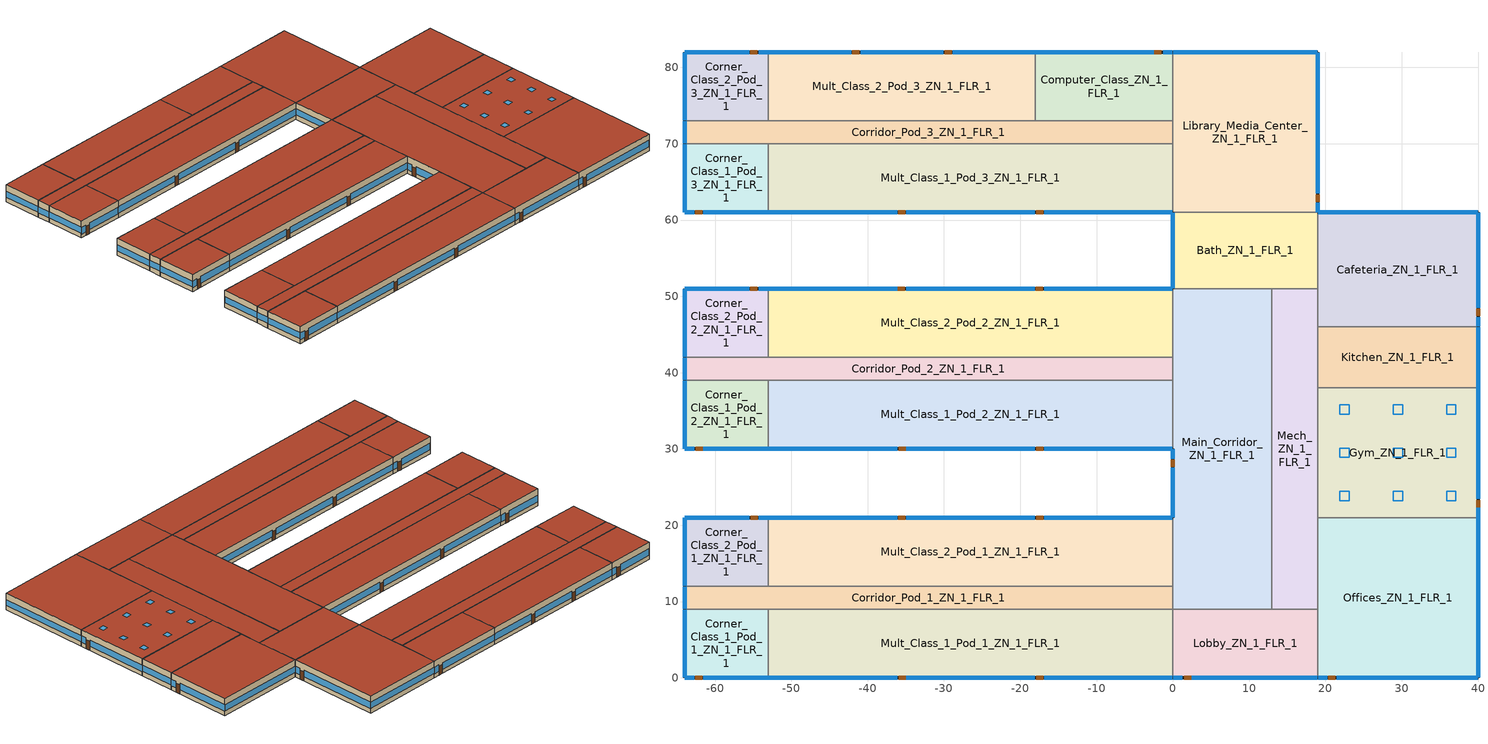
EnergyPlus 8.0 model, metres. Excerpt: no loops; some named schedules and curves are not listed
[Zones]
Corner_Class_1_Pod_1_ZN_1_FLR_1
 floor ground (ext_slab_6in_with_carpet): -64,9 -53,9 -53,0 -64,0 z0
 wall outside (nonres_ext_wall): -64,9 -64,0 -53,0 z0:4
 wall to Mult_Class_1_Pod_1_ZN_1_FLR_1 (int_wall): -53,0 -53,9 z0:4
 wall to Corridor_Pod_1_ZN_1_FLR_1 (int_wall): -53,9 -64,9 z0:4
 window (Window_U_0.62_SHGC_0.39): -64,8.95 -64,0.05 z1.1:2.52; -63.95,0 -62.73,0 / -61.51,0 -53.05,0 z0.92:2.51
 door (Swinging Door_con): -62.59,0 -61.68,0 z0:2.13
 roof outside (nonres_roof): -64,0 -53,0 -53,9 -64,9 z4
Mult_Class_1_Pod_1_ZN_1_FLR_1
 floor ground (ext_slab_6in_with_carpet): -53,9 0,9 0,0 -53,0 z0
 wall outside (nonres_ext_wall): -53,0 0,0 z0:4
 wall to Lobby_ZN_1_FLR_1 (int_wall): 0,0 0,9 z0:4
 wall to Corridor_Pod_1_ZN_1_FLR_1 (int_wall): 0,9 -53,9 z0:4
 window (Window_U_0.62_SHGC_0.39): -52.95,0 -36.13,0 / -34.91,0 -18.09,0 / -16.87,0 -0.05,0 z1.03:2.5
 door (Swinging Door_con): -35.94,0 -35.02,0 / -17.88,0 -16.97,0 z0:2.13
 roof outside (nonres_roof): -53,0 0,0 0,9 -53,9 z4
Corridor_Pod_1_ZN_1_FLR_1
 floor ground (ext_slab_6in_with_carpet): -64,12 0,12 0,9 -64,9 z0
 wall outside (nonres_ext_wall): -64,12 -64,9 z0:4
 wall to Main_Corridor_ZN_1_FLR_1 (int_wall): 0,9 0,12 z0:4
 wall to Mult_Class_2_Pod_1_ZN_1_FLR_1 (int_wall): 0,12 -53,12 z0:4
 wall to Corner_Class_2_Pod_1_ZN_1_FLR_1 (int_wall): -53,12 -64,12 z0:4
 window (Window_U_0.62_SHGC_0.39): -64,11.95 -64,9.05 z1.1:2.55
 roof outside (nonres_roof): -64,9 0,9 0,12 -64,12 z4
Corner_Class_2_Pod_1_ZN_1_FLR_1
 floor ground (ext_slab_6in_with_carpet): -64,21 -53,21 -53,12 -64,12 z0
 wall outside (nonres_ext_wall): -53,21 -64,21 -64,12 z0:4
 wall to Mult_Class_2_Pod_1_ZN_1_FLR_1 (int_wall): -53,12 -53,21 z0:4
 window (Window_U_0.62_SHGC_0.39): -64,20.95 -64,12.05 z1.1:2.52; -53.05,21 -54.27,21 / -55.49,21 -63.95,21 z0.92:2.51
 door (Swinging Door_con): -54.43,21 -55.34,21 z0:2.13
 roof outside (nonres_roof): -64,12 -53,12 -53,21 -64,21 z4
Mult_Class_2_Pod_1_ZN_1_FLR_1
 floor ground (ext_slab_6in_with_carpet): -53,21 0,21 0,12 -53,12 z0
 wall outside (nonres_ext_wall): 0,21 -53,21 z0:4
 wall to Main_Corridor_ZN_1_FLR_1 (int_wall): 0,12 0,21 z0:4
 window (Window_U_0.62_SHGC_0.39): -0.05,21 -16.87,21 / -18.09,21 -34.91,21 / -36.13,21 -52.95,21 z1.03:2.5
 door (Swinging Door_con): -16.98,21 -17.89,21 / -35.09,21 -36.01,21 z0:2.13
 roof outside (nonres_roof): -53,12 0,12 0,21 -53,21 z4
Corner_Class_1_Pod_2_ZN_1_FLR_1
 floor ground (ext_slab_6in_with_carpet): -64,39 -53,39 -53,30 -64,30 z0
 wall outside (nonres_ext_wall): -64,39 -64,30 -53,30 z0:4
 wall to Mult_Class_1_Pod_2_ZN_1_FLR_1 (int_wall): -53,30 -53,39 z0:4
 wall to Corridor_Pod_2_ZN_1_FLR_1 (int_wall): -53,39 -64,39 z0:4
 window (Window_U_0.62_SHGC_0.39): -64,38.95 -64,30.05 z1.1:2.52; -63.95,30 -62.73,30 / -61.51,30 -53.05,30 z0.92:2.51
 door (Swinging Door_con): -62.53,30 -61.62,30 z0:2.13
 roof outside (nonres_roof): -64,30 -53,30 -53,39 -64,39 z4
Mult_Class_1_Pod_2_ZN_1_FLR_1
 floor ground (ext_slab_6in_with_carpet): -53,39 0,39 0,30 -53,30 z0
 wall outside (nonres_ext_wall): -53,30 0,30 z0:4
 wall to Main_Corridor_ZN_1_FLR_1 (int_wall): 0,30 0,39 z0:4
 wall to Corridor_Pod_2_ZN_1_FLR_1 (int_wall): 0,39 -53,39 z0:4
 window (Window_U_0.62_SHGC_0.39): -52.95,30 -36.13,30 / -34.91,30 -18.09,30 / -16.87,30 -0.05,30 z1.03:2.5
 door (Swinging Door_con): -35.94,30 -35.03,30 / -17.89,30 -16.98,30 z0:2.13
 roof outside (nonres_roof): -53,30 0,30 0,39 -53,39 z4
Corridor_Pod_2_ZN_1_FLR_1
 floor ground (ext_slab_6in_with_carpet): -64,42 0,42 0,39 -64,39 z0
 wall outside (nonres_ext_wall): -64,42 -64,39 z0:4
 wall to Main_Corridor_ZN_1_FLR_1 (int_wall): 0,39 0,42 z0:4
 wall to Mult_Class_2_Pod_2_ZN_1_FLR_1 (int_wall): 0,42 -53,42 z0:4
 wall to Corner_Class_2_Pod_2_ZN_1_FLR_1 (int_wall): -53,42 -64,42 z0:4
 window (Window_U_0.62_SHGC_0.39): -64,41.95 -64,39.05 z1.1:2.55
 roof outside (nonres_roof): -64,39 0,39 0,42 -64,42 z4
Corner_Class_2_Pod_2_ZN_1_FLR_1
 floor ground (ext_slab_6in_with_carpet): -64,51 -53,51 -53,42 -64,42 z0
 wall outside (nonres_ext_wall): -53,51 -64,51 -64,42 z0:4
 wall to Mult_Class_2_Pod_2_ZN_1_FLR_1 (int_wall): -53,42 -53,51 z0:4
 window (Window_U_0.62_SHGC_0.39): -64,50.95 -64,42.05 z1.1:2.52; -53.05,51 -54.27,51 / -55.49,51 -63.95,51 z0.92:2.51
 door (Swinging Door_con): -54.45,51 -55.36,51 z0:2.13
 roof outside (nonres_roof): -64,42 -53,42 -53,51 -64,51 z4
Mult_Class_2_Pod_2_ZN_1_FLR_1
 floor ground (ext_slab_6in_with_carpet): -53,51 0,51 0,42 -53,42 z0
 wall outside (nonres_ext_wall): 0,51 -53,51 z0:4
 wall to Main_Corridor_ZN_1_FLR_1 (int_wall): 0,42 0,51 z0:4
 window (Window_U_0.62_SHGC_0.39): -0.05,51 -16.87,51 / -18.09,51 -34.91,51 / -36.13,51 -52.95,51 z1.03:2.5
 door (Swinging Door_con): -17.05,51 -17.96,51 / -35.11,51 -36.02,51 z0:2.13
 roof outside (nonres_roof): -53,42 0,42 0,51 -53,51 z4
Corner_Class_1_Pod_3_ZN_1_FLR_1
 floor ground (ext_slab_6in_with_carpet): -64,70 -53,70 -53,61 -64,61 z0
 wall outside (nonres_ext_wall): -64,70 -64,61 -53,61 z0:4
 wall to Mult_Class_1_Pod_3_ZN_1_FLR_1 (int_wall): -53,61 -53,70 z0:4
 wall to Corridor_Pod_3_ZN_1_FLR_1 (int_wall): -53,70 -64,70 z0:4
 window (Window_U_0.62_SHGC_0.39): -64,69.95 -64,61.05 z1.1:2.52; -63.95,61 -62.73,61 / -61.51,61 -53.05,61 z0.92:2.51
 door (Swinging Door_con): -62.62,61 -61.7,61 z0:2.13
 roof outside (nonres_roof): -64,61 -53,61 -53,70 -64,70 z4
Mult_Class_1_Pod_3_ZN_1_FLR_1
 floor ground (ext_slab_6in_with_carpet): -53,70 0,70 0,61 -53,61 z0
 wall outside (nonres_ext_wall): -53,61 0,61 z0:4
 wall to Library_Media_Center_ZN_1_FLR_1 (int_wall): 0,61 0,70 z0:4
 wall to Corridor_Pod_3_ZN_1_FLR_1 (int_wall): 0,70 -53,70 z0:4
 window (Window_U_0.62_SHGC_0.39): -52.95,61 -36.13,61 / -34.91,61 -18.09,61 / -16.87,61 -0.05,61 z1.03:2.5
 door (Swinging Door_con): -35.96,61 -35.05,61 / -17.92,61 -17.01,61 z0:2.13
 roof outside (nonres_roof): -53,61 0,61 0,70 -53,70 z4
Corridor_Pod_3_ZN_1_FLR_1
 floor ground (ext_slab_6in_with_carpet): -64,73 0,73 0,70 -64,70 z0
 wall outside (nonres_ext_wall): -64,73 -64,70 z0:4
 wall to Library_Media_Center_ZN_1_FLR_1 (int_wall): 0,70 0,73 z0:4
 wall to Computer_Class_ZN_1_FLR_1 (int_wall): 0,73 -18,73 z0:4
 wall to Mult_Class_2_Pod_3_ZN_1_FLR_1 (int_wall): -18,73 -53,73 z0:4
 wall to Corner_Class_2_Pod_3_ZN_1_FLR_1 (int_wall): -53,73 -64,73 z0:4
 window (Window_U_0.62_SHGC_0.39): -64,72.95 -64,70.05 z1.1:2.55
 roof outside (nonres_roof): -64,70 0,70 0,73 -64,73 z4
Corner_Class_2_Pod_3_ZN_1_FLR_1
 floor ground (ext_slab_6in_with_carpet): -64,82 -53,82 -53,73 -64,73 z0
 wall outside (nonres_ext_wall): -53,82 -64,82 -64,73 z0:4
 wall to Mult_Class_2_Pod_3_ZN_1_FLR_1 (int_wall): -53,73 -53,82 z0:4
 window (Window_U_0.62_SHGC_0.39): -53.05,82 -54.27,82 / -55.52,82 -63.95,82 z0.92:2.51; -64,81.95 -64,73.05 z1.1:2.52
 door (Swinging Door_con): -54.44,82 -55.36,82 z0:2.13
 roof outside (nonres_roof): -64,73 -53,73 -53,82 -64,82 z4
Mult_Class_2_Pod_3_ZN_1_FLR_1
 floor ground (ext_slab_6in_with_carpet): -53,82 -18,82 -18,73 -53,73 z0
 wall outside (nonres_ext_wall): -18,82 -53,82 z0:4
 wall to Computer_Class_ZN_1_FLR_1 (int_wall): -18,73 -18,82 z0:4
 window (Window_U_0.62_SHGC_0.39): -18.05,82 -28.87,82 / -30.09,82 -40.91,82 / -42.13,82 -52.95,82 z0.99:2.5
 door (Swinging Door_con): -29,82 -29.92,82 / -41.09,82 -42.01,82 z0:2.13
 roof outside (nonres_roof): -53,73 -18,73 -18,82 -53,82 z4
Computer_Class_ZN_1_FLR_1
 floor ground (ext_slab_6in_with_carpet): -18,82 0,82 0,73 -18,73 z0
 wall outside (nonres_ext_wall): 0,82 -18,82 z0:4
 wall to Library_Media_Center_ZN_1_FLR_1 (int_wall): 0,73 0,82 z0:4
 window (Window_U_0.62_SHGC_0.39): -0.05,82 -1.27,82 / -2.49,82 -17.95,82 z1:2.51
 door (Swinging Door_con): -1.5,82 -2.42,82 z0:2.13
 roof outside (nonres_roof): -18,73 0,73 0,82 -18,82 z4
Main_Corridor_ZN_1_FLR_1
 floor ground (ext_slab_6in_with_carpet): 0,51 13,51 13,9 0,9 z0
 wall outside (nonres_ext_wall): 0,30 0,21 z0:4
 wall to Lobby_ZN_1_FLR_1 (int_wall): 0,9 13,9 z0:4
 wall to Mech_ZN_1_FLR_1 (int_wall): 13,9 13,51 z0:4
 wall to Bath_ZN_1_FLR_1 (int_wall): 13,51 0,51 z0:4
 window (Window_U_0.62_SHGC_0.39): 0,29.95 0,28.73 / 0,27.51 0,21.05 z0.88:2.52
 door (Swinging Door_con): 0,28.58 0,27.67 z0:2.13
 roof outside (nonres_roof): 0,9 13,9 13,51 0,51 z4
Lobby_ZN_1_FLR_1
 floor ground (ext_slab_6in_with_carpet): 0,9 19,9 19,0 0,0 z0
 wall outside (nonres_ext_wall): 0,0 19,0 z0:4
 wall to Offices_ZN_1_FLR_1 (int_wall): 19,0 19,9 z0:4
 wall to Mech_ZN_1_FLR_1 (int_wall): 19,9 13,9 z0:4
 window (Window_U_0.62_SHGC_0.39): 0.05,0 1.27,0 / 2.49,0 18.95,0 z1:2.51
 door (Swinging Door_con): 1.5,0 2.41,0 z0:2.13
 roof outside (nonres_roof): 0,0 19,0 19,9 0,9 z4
Mech_ZN_1_FLR_1
 floor ground (ext_slab_6in_with_carpet): 13,51 19,51 19,9 13,9 z0
 wall to Offices_ZN_1_FLR_1 (int_wall): 19,9 19,21 z0:4
 wall to Gym_ZN_1_FLR_1 (int_wall): 19,21 19,38 z0:4
 wall to Kitchen_ZN_1_FLR_1 (int_wall): 19,38 19,46 z0:4
 wall to Cafeteria_ZN_1_FLR_1 (int_wall): 19,46 19,51 z0:4
 wall to Bath_ZN_1_FLR_1 (int_wall): 19,51 13,51 z0:4
 roof outside (nonres_roof): 13,9 19,9 19,51 13,51 z4
Bath_ZN_1_FLR_1
 floor ground (ext_slab_6in_with_carpet): 0,61 19,61 19,51 0,51 z0
 wall outside (nonres_ext_wall): 0,61 0,51 z0:4
 wall to Cafeteria_ZN_1_FLR_1 (int_wall): 19,51 19,61 z0:4
 wall to Library_Media_Center_ZN_1_FLR_1 (int_wall): 19,61 0,61 z0:4
 window (Window_U_0.62_SHGC_0.39): 0,60.95 0,51.05 z1.1:2.51
 roof outside (nonres_roof): 0,51 19,51 19,61 0,61 z4
Offices_ZN_1_FLR_1
 floor ground (ext_slab_6in_with_carpet): 19,21 40,21 40,0 19,0 z0
 wall outside (nonres_ext_wall): 19,0 40,0 40,21 z0:4
 wall to Gym_ZN_1_FLR_1 (int_wall): 40,21 19,21 z0:4
 window (Window_U_0.62_SHGC_0.39): 40,0.05 40,20.95 z1.1:2.51; 19.05,0 20.27,0 / 21.49,0 39.95,0 z1.01:2.51
 door (Swinging Door_con): 20.39,0 21.3,0 z0:2.13
 roof outside (nonres_roof): 19,0 40,0 40,21 19,21 z4
Gym_ZN_1_FLR_1
 floor ground (ext_slab_6in_with_carpet): 19,38 40,38 40,21 19,21 z0
 wall outside (nonres_ext_wall): 40,21 40,38 z0:4
 wall to Kitchen_ZN_1_FLR_1 (int_wall): 40,38 19,38 z0:4
 window (Window_U_0.62_SHGC_0.39): 40,21.05 40,22.27 / 40,23.49 40,37.95 z0.99:2.51
 door (Swinging Door_con): 40,22.38 40,23.3 z0:2.13
 roof outside (nonres_roof): 19,21 40,21 40,38 19,38 z4
 skylight (Window_U_1.17_SHGC_0.49): 21.89,23.22 23.11,23.22 23.11,24.44 21.89,24.44 z4; 28.89,23.22 30.11,23.22 30.11,24.44 28.89,24.44 z4; 35.89,23.22 37.11,23.22 37.11,24.44 35.89,24.44 z4; 21.89,28.89 23.11,28.89 23.11,30.11 21.89,30.11 z4; 28.89,28.89 30.11,28.89 30.11,30.11 28.89,30.11 z4; 35.89,28.89 37.11,28.89 37.11,30.11 35.89,30.11 z4; 21.89,34.56 23.11,34.56 23.11,35.78 21.89,35.78 z4; 28.89,34.56 30.11,34.56 30.11,35.78 28.89,35.78 z4; 35.89,34.56 37.11,34.56 37.11,35.78 35.89,35.78 z4
Kitchen_ZN_1_FLR_1
 floor ground (ext_slab_6in_with_carpet): 19,46 40,46 40,38 19,38 z0
 wall outside (nonres_ext_wall): 40,38 40,46 z0:4
 wall to Cafeteria_ZN_1_FLR_1 (int_wall): 40,46 19,46 z0:4
 window (Window_U_0.62_SHGC_0.39): 40,38.05 40,45.95 z1.1:2.52
 roof outside (nonres_roof): 19,38 40,38 40,46 19,46 z4
Cafeteria_ZN_1_FLR_1
 floor ground (ext_slab_6in_with_carpet): 19,61 40,61 40,46 19,46 z0
 wall outside (nonres_ext_wall): 40,46 40,61 19,61 z0:4
 window (Window_U_0.62_SHGC_0.39): 39.95,61 19.05,61 z1.1:2.51; 40,46.05 40,47.27 / 40,48.49 40,60.95 z0.97:2.51
 door (Swinging Door_con): 40,47.45 40,48.37 z0:2.13
 roof outside (nonres_roof): 19,46 40,46 40,61 19,61 z4
Library_Media_Center_ZN_1_FLR_1
 floor ground (ext_slab_6in_with_carpet): 0,82 19,82 19,61 0,61 z0
 wall outside (nonres_ext_wall): 19,61 19,82 0,82 z0:4
 window (Window_U_0.62_SHGC_0.39): 18.95,82 0.05,82 z1.1:2.51; 19,61.05 19,62.27 / 19,63.49 19,81.95 z1.01:2.51
 door (Swinging Door_con): 19,62.4 19,63.31 z0:2.13
 roof outside (nonres_roof): 0,61 19,61 19,82 0,82 z4
[Building]
Primary School: North Axis {deg}=0; Terrain=City; Loads Convergence Tolerance Value=0.04; Temperature Convergence Tolerance Value {deltaC}=0.2; Solar Distribution=FullInteriorAndExterior; Maximum Number of Warmup Days=25; Minimum Number of Warmup Days=6
[Site:Location]
Site:Location=Rochester International Arpt_MN_USA Design_Conditions; Latitude {N+ S-}=43.9; Longitude {W- E+}=-92.5; Time Zone Relative to GMT {GMT+/-}=-6; Elevation {m}=398
[SizingPeriod:DesignDay] Day of Month=21; Dry-Bulb Temperature Range Modifier Type=DefaultMultipliers; Humidity Condition Type=Wetbulb; Barometric Pressure {Pa}=96634; Rain {Yes/No}=No; Snow on ground {Yes/No}=No; Daylight Savings Time Indicator=No
Name | Month | Day Type | Maximum Dry-Bulb Temperature {C} | Daily Dry-Bulb Temperature Range {C} | Wetbulb at Maximum Dry-Bulb {C} | Wind Speed {m/s} design conditions vs. traditional 6.71 m/s (15 mph) | Wind Direction {Degrees; N=0, S=180} | Solar Model Indicator | Clearness {0.0 to 1.1} | Wind Speed {m/s} design conditions vs. traditional 3.35 m/s (7mph) | ASHRAE Clear Sky Optical Depth for Beam Irradiance (taub) | ASHRAE Clear Sky Optical Depth for Diffuse Irradiance (taud)
Rochester International Arpt Ann Htg 99.6% Condns DB | 1 | WinterDesignDay | -26.2 | 0 | -26.2 | 5.7 | 310 | ASHRAEClearSky | 0
Rochester International Arpt Ann Clg .4% Condns DB=>MWB | 7 | SummerDesignDay | 31.2 | 10.6 | 23.1 |  | 200 | ASHRAETau |  | 6.7 | 0.404 | 2.226
[Site:GroundTemperature:BuildingSurface]
20.21, 20.17, 20.29, 20.43, 20.57, 22.88, 23.27, 23.35, 23.33, 20.97, 20.59, 20.34
[Site:WaterMainsTemperature]
Calculation Method=CORRELATION; Annual Average Outdoor Air Temperature {C}=6.375; Maximum Difference In Monthly Average Outdoor Air Temperatures {deltaC}=33.5
[Material:NoMass]
Opaque Door panel_con: MediumRough, 0.352237, 0.9, 0.7, 0.7
CP02 CARPET PAD: VeryRough, 0.21648, 0.9, 0.7, 0.8
Nonres_Roof_Insulation: MediumSmooth, 2.59864, 0.9, 0.7, 0.7
Nonres_Exterior_Wall_Insulation: MediumSmooth, 1.71283, 0.9, 0.7, 0.7
[Construction]
Swinging Door_con: Opaque Door panel_con
InteriorFurnishings: Std Wood 6inch
int_wall: G01 13mm gypsum board, G01 13mm gypsum board
ext_slab_6in_with_carpet: 150mm Normalweight concrete floor, CP02 CARPET PAD
nonres_roof: F13 Built-up roofing, Nonres_Roof_Insulation, F08 Metal surface
nonres_ext_wall: F07 25mm stucco, G01 16mm gypsum board, Nonres_Exterior_Wall_Insulation, G01 16mm gypsum board
Window_U_0.62_SHGC_0.39: REF D CLEAR 6MM, AIR 6MM, CLEAR 6MM
Window_U_1.17_SHGC_0.49: REF D CLEAR 6MM
[Material]
Name | Roughness | Thickness {m} | Conductivity {W/m-K} | Density {kg/m3} | Specific Heat {J/kg-K} | Thermal Absorptance | Solar Absorptance | Visible Absorptance | Absorptance:Thermal | Absorptance:Solar | Absorptance:Visible
Std Wood 6inch | MediumSmooth | 0.15 | 0.12 | 540 | 1210 | 0.9 | 0.7 | 0.7
F07 25mm stucco | Smooth | 0.0254 | 0.72 | 1856 | 840 | 0.9 | 0.7 | 0.7
F08 Metal surface | Smooth | 0.0008 | 45.28 | 7824 | 500
F13 Built-up roofing | Rough | 0.0095 | 0.16 | 1120 | 1460 |  |  |  | 0.9 | 0.77
G01 13mm gypsum board | Smooth | 0.0127 | 0.16 | 800 | 1090 |  |  |  | 0.9 | 0.7 | 0.5
G01 16mm gypsum board | MediumSmooth | 0.0159 | 0.16 | 800 | 1090
150mm Normalweight concrete floor | MediumRough | 0.1524 | 2.31 | 2322 | 832
[WindowMaterial:Glazing] Optical Data Type=SpectralAverage; Thickness {m}=0.006; Infrared Transmittance at Normal Incidence=0; Front Side Infrared Hemispherical Emissivity=0.84; Conductivity {W/m-K}=0.9
Name | Solar Transmittance at Normal Incidence | Front Side Solar Reflectance at Normal Incidence | Back Side Solar Reflectance at Normal Incidence | Visible Transmittance at Normal Incidence | Front Side Visible Reflectance at Normal Incidence | Back Side Visible Reflectance at Normal Incidence | Back Side Infrared Hemispherical Emissivity
CLEAR 6MM | 0.775 | 0.071 | 0.071 | 0.881 | 0.08 | 0.08 | 0.84
REF D CLEAR 6MM | 0.429 | 0.308 | 0.379 | 0.334 | 0.453 | 0.505 | 0.82
[WindowMaterial:Gas]
AIR 6MM: Gas Type=Air; Thickness {m}=0.0063
[Zone] Type=1; Multiplier=1; Ceiling Height {m}=4; Floor Area {m2}=autocalculate; Part of Total Floor Area=Yes
Name | Volume {m3}
Corner_Class_1_Pod_1_ZN_1_FLR_1; Corner_Class_2_Pod_1_ZN_1_FLR_1; Corner_Class_1_Pod_2_ZN_1_FLR_1; Corner_Class_2_Pod_2_ZN_1_FLR_1; Corner_Class_1_Pod_3_ZN_1_FLR_1; Corner_Class_2_Pod_3_ZN_1_FLR_1 | 396
Mult_Class_1_Pod_1_ZN_1_FLR_1; Mult_Class_2_Pod_1_ZN_1_FLR_1; Mult_Class_1_Pod_2_ZN_1_FLR_1; Mult_Class_2_Pod_2_ZN_1_FLR_1; Mult_Class_1_Pod_3_ZN_1_FLR_1 | 1908
Corridor_Pod_1_ZN_1_FLR_1; Corridor_Pod_2_ZN_1_FLR_1; Corridor_Pod_3_ZN_1_FLR_1 | 768
Mult_Class_2_Pod_3_ZN_1_FLR_1; Cafeteria_ZN_1_FLR_1 | 1260
Computer_Class_ZN_1_FLR_1 | 648
Main_Corridor_ZN_1_FLR_1 | 2184
Lobby_ZN_1_FLR_1 | 684
Mech_ZN_1_FLR_1 | 1008
Bath_ZN_1_FLR_1 | 760
Offices_ZN_1_FLR_1 | 1764
Gym_ZN_1_FLR_1 | 1428
Kitchen_ZN_1_FLR_1 | 672
Library_Media_Center_ZN_1_FLR_1 | 1596
[InternalMass] Construction=InteriorFurnishings
Name | Zone | Surface Area {m2}
Corner_Class_1_Pod_1_ZN_1_FLR_1_InternalMass_1 | Corner_Class_1_Pod_1_ZN_1_FLR_1 | 198
Mult_Class_1_Pod_1_ZN_1_FLR_1_InternalMass_1 | Mult_Class_1_Pod_1_ZN_1_FLR_1 | 954
Corridor_Pod_1_ZN_1_FLR_1_InternalMass_1 | Corridor_Pod_1_ZN_1_FLR_1 | 384
Corner_Class_2_Pod_1_ZN_1_FLR_1_InternalMass_1 | Corner_Class_2_Pod_1_ZN_1_FLR_1 | 198
Mult_Class_2_Pod_1_ZN_1_FLR_1_InternalMass_1 | Mult_Class_2_Pod_1_ZN_1_FLR_1 | 954
Corner_Class_1_Pod_2_ZN_1_FLR_1_InternalMass_1 | Corner_Class_1_Pod_2_ZN_1_FLR_1 | 198
Mult_Class_1_Pod_2_ZN_1_FLR_1_InternalMass_1 | Mult_Class_1_Pod_2_ZN_1_FLR_1 | 954
Corridor_Pod_2_ZN_1_FLR_1_InternalMass_1 | Corridor_Pod_2_ZN_1_FLR_1 | 384
Corner_Class_2_Pod_2_ZN_1_FLR_1_InternalMass_1 | Corner_Class_2_Pod_2_ZN_1_FLR_1 | 198
Mult_Class_2_Pod_2_ZN_1_FLR_1_InternalMass_1 | Mult_Class_2_Pod_2_ZN_1_FLR_1 | 954
Corner_Class_1_Pod_3_ZN_1_FLR_1_InternalMass_1 | Corner_Class_1_Pod_3_ZN_1_FLR_1 | 198
Mult_Class_1_Pod_3_ZN_1_FLR_1_InternalMass_1 | Mult_Class_1_Pod_3_ZN_1_FLR_1 | 954
Corridor_Pod_3_ZN_1_FLR_1_InternalMass_1 | Corridor_Pod_3_ZN_1_FLR_1 | 384
Corner_Class_2_Pod_3_ZN_1_FLR_1_InternalMass_1 | Corner_Class_2_Pod_3_ZN_1_FLR_1 | 198
Mult_Class_2_Pod_3_ZN_1_FLR_1_InternalMass_1 | Mult_Class_2_Pod_3_ZN_1_FLR_1 | 630
Computer_Class_ZN_1_FLR_1_InternalMass_1 | Computer_Class_ZN_1_FLR_1 | 324
Main_Corridor_ZN_1_FLR_1_InternalMass_1 | Main_Corridor_ZN_1_FLR_1 | 1092
Lobby_ZN_1_FLR_1_InternalMass_1 | Lobby_ZN_1_FLR_1 | 342
Mech_ZN_1_FLR_1_InternalMass_1 | Mech_ZN_1_FLR_1 | 504
Bath_ZN_1_FLR_1_InternalMass_1 | Bath_ZN_1_FLR_1 | 380
Offices_ZN_1_FLR_1_InternalMass_1 | Offices_ZN_1_FLR_1 | 882
Gym_ZN_1_FLR_1_InternalMass_1 | Gym_ZN_1_FLR_1 | 714
Kitchen_ZN_1_FLR_1_InternalMass_1 | Kitchen_ZN_1_FLR_1 | 336
Cafeteria_ZN_1_FLR_1_InternalMass_1 | Cafeteria_ZN_1_FLR_1 | 630
Library_Media_Center_ZN_1_FLR_1_InternalMass_1 | Library_Media_Center_ZN_1_FLR_1 | 798
[People] Fraction Radiant=0.3; Sensible Heat Fraction=AUTOCALCULATE; Activity Level Schedule=ACTIVITY_SCH; Enable ASHRAE 55 Comfort Warnings=No; Mean Radiant Temperature Calculation Type=ZoneAveraged; Work Efficiency Schedule=WORK_EFF_SCH; Clothing Insulation Schedule=CLOTHING_SCH; Air Velocity Schedule=AIR_VELO_SCH; Thermal Comfort Model 1 Type=FANGER
Name | Zone or ZoneList | Number of People Schedule | Number of People Calculation Method | Zone Floor Area per Person {m2/person} | Number of People
Corner_Class_1_Pod_1_ZN_1_FLR_1 | Corner_Class_1_Pod_1_ZN_1_FLR_1 | BLDG_OCC_SCH | Area/Person | 3.716
Mult_Class_1_Pod_1_ZN_1_FLR_1 | Mult_Class_1_Pod_1_ZN_1_FLR_1 | BLDG_OCC_SCH | Area/Person | 3.716
Corridor_Pod_1_ZN_1_FLR_1 | Corridor_Pod_1_ZN_1_FLR_1 | BLDG_OCC_SCH | People |  | 0
Corner_Class_2_Pod_1_ZN_1_FLR_1 | Corner_Class_2_Pod_1_ZN_1_FLR_1 | BLDG_OCC_SCH | Area/Person | 3.716
Mult_Class_2_Pod_1_ZN_1_FLR_1 | Mult_Class_2_Pod_1_ZN_1_FLR_1 | BLDG_OCC_SCH | Area/Person | 3.716
Corner_Class_1_Pod_2_ZN_1_FLR_1 | Corner_Class_1_Pod_2_ZN_1_FLR_1 | BLDG_OCC_SCH | Area/Person | 3.716
Mult_Class_1_Pod_2_ZN_1_FLR_1 | Mult_Class_1_Pod_2_ZN_1_FLR_1 | BLDG_OCC_SCH | Area/Person | 3.716
Corridor_Pod_2_ZN_1_FLR_1 | Corridor_Pod_2_ZN_1_FLR_1 | BLDG_OCC_SCH | People |  | 0
Corner_Class_2_Pod_2_ZN_1_FLR_1 | Corner_Class_2_Pod_2_ZN_1_FLR_1 | BLDG_OCC_SCH | Area/Person | 3.716
Mult_Class_2_Pod_2_ZN_1_FLR_1 | Mult_Class_2_Pod_2_ZN_1_FLR_1 | BLDG_OCC_SCH | Area/Person | 3.716
Corner_Class_1_Pod_3_ZN_1_FLR_1 | Corner_Class_1_Pod_3_ZN_1_FLR_1 | BLDG_OCC_SCH | Area/Person | 3.716
Mult_Class_1_Pod_3_ZN_1_FLR_1 | Mult_Class_1_Pod_3_ZN_1_FLR_1 | BLDG_OCC_SCH | Area/Person | 3.716
Corridor_Pod_3_ZN_1_FLR_1 | Corridor_Pod_3_ZN_1_FLR_1 | BLDG_OCC_SCH | People |  | 0
Corner_Class_2_Pod_3_ZN_1_FLR_1 | Corner_Class_2_Pod_3_ZN_1_FLR_1 | BLDG_OCC_SCH | Area/Person | 3.716
Mult_Class_2_Pod_3_ZN_1_FLR_1 | Mult_Class_2_Pod_3_ZN_1_FLR_1 | BLDG_OCC_SCH | Area/Person | 3.716
Computer_Class_ZN_1_FLR_1 | Computer_Class_ZN_1_FLR_1 | BLDG_OCC_SCH_Extend | Area/Person | 3.716
Mech_ZN_1_FLR_1 | Mech_ZN_1_FLR_1 | BLDG_OCC_SCH | People |  | 0
Bath_ZN_1_FLR_1 | Bath_ZN_1_FLR_1 | BLDG_OCC_SCH | People |  | 0
Offices_ZN_1_FLR_1 | Offices_ZN_1_FLR_1 | BLDG_OCC_SCH_Offices | Area/Person | 18.579
Gym_ZN_1_FLR_1 | Gym_ZN_1_FLR_1 | BLDG_OCC_SCH_Gym | Area/Person | 3.096
Kitchen_ZN_1_FLR_1 | Kitchen_ZN_1_FLR_1 | BLDG_OCC_SCH | People |  | 27
Cafeteria_ZN_1_FLR_1 | Cafeteria_ZN_1_FLR_1 | BLDG_OCC_SCH_Cafeteria | Area/Person | 0.929
Library_Media_Center_ZN_1_FLR_1 | Library_Media_Center_ZN_1_FLR_1 | BLDG_OCC_SCH | Area/Person | 9.289
[Lights] Design Level Calculation Method=Watts/Area; Return Air Fraction=0; Fraction Radiant=0.37; Fraction Visible=0.2; Fraction Replaceable=1; Return Air Fraction Calculated from Plenum Temperature=No
Name | Zone or ZoneList | Schedule | Watts per Zone Floor Area {W/m2}2},
Corner_Class_1_Pod_1_ZN_1_FLR_1_Lights | Corner_Class_1_Pod_1_ZN_1_FLR_1 | BLDG_LIGHT_CLASSROOM_SCH | 15.0695
Mult_Class_1_Pod_1_ZN_1_FLR_1_Lights | Mult_Class_1_Pod_1_ZN_1_FLR_1 | BLDG_LIGHT_CLASSROOM_SCH | 15.0695
Corridor_Pod_1_ZN_1_FLR_1_Lights | Corridor_Pod_1_ZN_1_FLR_1 | BLDG_LIGHT_CORRIDOR_SCH | 5.38196
Corner_Class_2_Pod_1_ZN_1_FLR_1_Lights | Corner_Class_2_Pod_1_ZN_1_FLR_1 | BLDG_LIGHT_CLASSROOM_SCH | 15.0695
Mult_Class_2_Pod_1_ZN_1_FLR_1_Lights | Mult_Class_2_Pod_1_ZN_1_FLR_1 | BLDG_LIGHT_CLASSROOM_SCH | 15.0695
Corner_Class_1_Pod_2_ZN_1_FLR_1_Lights | Corner_Class_1_Pod_2_ZN_1_FLR_1 | BLDG_LIGHT_CLASSROOM_SCH | 15.0695
Mult_Class_1_Pod_2_ZN_1_FLR_1_Lights | Mult_Class_1_Pod_2_ZN_1_FLR_1 | BLDG_LIGHT_CLASSROOM_SCH | 15.0695
Corridor_Pod_2_ZN_1_FLR_1_Lights | Corridor_Pod_2_ZN_1_FLR_1 | BLDG_LIGHT_CORRIDOR_SCH | 5.38196
Corner_Class_2_Pod_2_ZN_1_FLR_1_Lights | Corner_Class_2_Pod_2_ZN_1_FLR_1 | BLDG_LIGHT_CLASSROOM_SCH | 15.0695
Mult_Class_2_Pod_2_ZN_1_FLR_1_Lights | Mult_Class_2_Pod_2_ZN_1_FLR_1 | BLDG_LIGHT_CLASSROOM_SCH | 15.0695
Corner_Class_1_Pod_3_ZN_1_FLR_1_Lights | Corner_Class_1_Pod_3_ZN_1_FLR_1 | BLDG_LIGHT_CLASSROOM_SCH | 15.0695
Mult_Class_1_Pod_3_ZN_1_FLR_1_Lights | Mult_Class_1_Pod_3_ZN_1_FLR_1 | BLDG_LIGHT_CLASSROOM_SCH | 15.0695
Corridor_Pod_3_ZN_1_FLR_1_Lights | Corridor_Pod_3_ZN_1_FLR_1 | BLDG_LIGHT_CORRIDOR_SCH | 5.38196
Corner_Class_2_Pod_3_ZN_1_FLR_1_Lights | Corner_Class_2_Pod_3_ZN_1_FLR_1 | BLDG_LIGHT_CLASSROOM_SCH | 15.0695
Mult_Class_2_Pod_3_ZN_1_FLR_1_Lights | Mult_Class_2_Pod_3_ZN_1_FLR_1 | BLDG_LIGHT_CLASSROOM_SCH | 15.0695
Computer_Class_ZN_1_FLR_1_Lights | Computer_Class_ZN_1_FLR_1 | BLDG_LIGHT_SCH | 15.0695
Main_Corridor_ZN_1_FLR_1_Lights | Main_Corridor_ZN_1_FLR_1 | BLDG_LIGHT_CORRIDOR_SCH | 5.38196
Lobby_ZN_1_FLR_1_Lights | Lobby_ZN_1_FLR_1 | BLDG_LIGHT_LOBBYFLR1_SCH | 13.9931
Mech_ZN_1_FLR_1_Lights | Mech_ZN_1_FLR_1 | BLDG_LIGHT_SCH | 16.1459
Bath_ZN_1_FLR_1_Lights | Bath_ZN_1_FLR_1 | BLDG_LIGHT_BATH_SCH | 9.68752
Offices_ZN_1_FLR_1_Lights | Offices_ZN_1_FLR_1 | BLDG_LIGHT_OFFICE_SCH | 11.8403
Gym_ZN_1_FLR_1_Lights | Gym_ZN_1_FLR_1 | BLDG_LIGHT_GYM_SCH | 15.0695
Kitchen_ZN_1_FLR_1_Lights | Kitchen_ZN_1_FLR_1 | BLDG_LIGHT_SCH | 12.9167
Cafeteria_ZN_1_FLR_1_Lights | Cafeteria_ZN_1_FLR_1 | BLDG_LIGHT_SCH | 9.68752
Library_Media_Center_ZN_1_FLR_1_Lights | Library_Media_Center_ZN_1_FLR_1 | BLDG_LIGHT_LIBRARY_SCH | 13.9931
[ElectricEquipment] Design Level Calculation Method=EquipmentLevel
Name | Zone or ZoneList | Schedule | Design Level {W} | Fraction Latent | Fraction Radiant | Fraction Lost
Corner_Class_1_Pod_1_ZN_1_FLR_1_PlugMisc_Equip | Corner_Class_1_Pod_1_ZN_1_FLR_1 | BLDG_EQUIP_SCH | 1485 | 0 | 0.5 | 0
Mult_Class_1_Pod_1_ZN_1_FLR_1_PlugMisc_Equip | Mult_Class_1_Pod_1_ZN_1_FLR_1 | BLDG_EQUIP_SCH | 7155 | 0 | 0.5 | 0
Corridor_Pod_1_ZN_1_FLR_1_PlugMisc_Equip | Corridor_Pod_1_ZN_1_FLR_1 | BLDG_EQUIP_SCH | 768 | 0 | 0.5 | 0
Corner_Class_2_Pod_1_ZN_1_FLR_1_PlugMisc_Equip | Corner_Class_2_Pod_1_ZN_1_FLR_1 | BLDG_EQUIP_SCH | 1485 | 0 | 0.5 | 0
Mult_Class_2_Pod_1_ZN_1_FLR_1_PlugMisc_Equip | Mult_Class_2_Pod_1_ZN_1_FLR_1 | BLDG_EQUIP_SCH | 7155 | 0 | 0.5 | 0
Corner_Class_1_Pod_2_ZN_1_FLR_1_PlugMisc_Equip | Corner_Class_1_Pod_2_ZN_1_FLR_1 | BLDG_EQUIP_SCH | 1485 | 0 | 0.5 | 0
Mult_Class_1_Pod_2_ZN_1_FLR_1_PlugMisc_Equip | Mult_Class_1_Pod_2_ZN_1_FLR_1 | BLDG_EQUIP_SCH | 7155 | 0 | 0.5 | 0
Corridor_Pod_2_ZN_1_FLR_1_PlugMisc_Equip | Corridor_Pod_2_ZN_1_FLR_1 | BLDG_EQUIP_SCH | 768 | 0 | 0.5 | 0
Corner_Class_2_Pod_2_ZN_1_FLR_1_PlugMisc_Equip | Corner_Class_2_Pod_2_ZN_1_FLR_1 | BLDG_EQUIP_SCH | 1485 | 0 | 0.5 | 0
Mult_Class_2_Pod_2_ZN_1_FLR_1_PlugMisc_Equip | Mult_Class_2_Pod_2_ZN_1_FLR_1 | BLDG_EQUIP_SCH | 7155 | 0 | 0.5 | 0
Corner_Class_1_Pod_3_ZN_1_FLR_1_PlugMisc_Equip | Corner_Class_1_Pod_3_ZN_1_FLR_1 | BLDG_EQUIP_SCH | 1485 | 0 | 0.5 | 0
Mult_Class_1_Pod_3_ZN_1_FLR_1_PlugMisc_Equip | Mult_Class_1_Pod_3_ZN_1_FLR_1 | BLDG_EQUIP_SCH | 7155 | 0 | 0.5 | 0
Corridor_Pod_3_ZN_1_FLR_1_PlugMisc_Equip | Corridor_Pod_3_ZN_1_FLR_1 | BLDG_EQUIP_SCH | 768 | 0 | 0.5 | 0
Corner_Class_2_Pod_3_ZN_1_FLR_1_PlugMisc_Equip | Corner_Class_2_Pod_3_ZN_1_FLR_1 | BLDG_EQUIP_SCH | 1485 | 0 | 0.5 | 0
Mult_Class_2_Pod_3_ZN_1_FLR_1_PlugMisc_Equip | Mult_Class_2_Pod_3_ZN_1_FLR_1 | BLDG_EQUIP_SCH | 4725 | 0 | 0.5 | 0
Computer_Class_ZN_1_FLR_1_PlugMisc_Equip | Computer_Class_ZN_1_FLR_1 | BLDG_EQUIP_SCH | 3240 | 0 | 0.5 | 0
Main_Corridor_ZN_1_FLR_1_PlugMisc_Equip | Main_Corridor_ZN_1_FLR_1 | BLDG_EQUIP_SCH | 2184 | 0 | 0.5 | 0
Lobby_ZN_1_FLR_1_PlugMisc_Equip | Lobby_ZN_1_FLR_1 | BLDG_EQUIP_SCH | 684 | 0 | 0.5 | 0
Mech_ZN_1_FLR_1_PlugMisc_Equip | Mech_ZN_1_FLR_1 | BLDG_EQUIP_SCH | 2520 | 0 | 0.5 | 0
Bath_ZN_1_FLR_1_PlugMisc_Equip | Bath_ZN_1_FLR_1 | BLDG_EQUIP_SCH | 760 | 0 | 0.5 | 0
Offices_ZN_1_FLR_1_PlugMisc_Equip | Offices_ZN_1_FLR_1 | BLDG_EQUIP_SCH | 4762.8 | 0 | 0.5 | 0
Gym_ZN_1_FLR_1_PlugMisc_Equip | Gym_ZN_1_FLR_1 | BLDG_EQUIP_SCH | 1785 | 0 | 0.5 | 0
Kitchen_ZN_1_FLR_1_MiscElec_Equip | Kitchen_ZN_1_FLR_1 | KITCHEN_ELEC_EQUIP_SCH | 31995.6 | 0.25 | 0.3 | 0.2
Kitchen_ZN_1_FLR_1_Reach-in-Freezer | Kitchen_ZN_1_FLR_1 | Always_on | 1031.83 | 0 | 0.25 | 0
Kitchen_ZN_1_FLR_1_Reach-in-Refrigerator | Kitchen_ZN_1_FLR_1 | Always_on | 851.667 | 0 | 0.25 | 0
Cafeteria_ZN_1_FLR_1_PlugMisc_Equip | Cafeteria_ZN_1_FLR_1 | KITCHEN_ELEC_EQUIP_SCH | 7997.85 | 0 | 0.5 | 0
Library_Media_Center_ZN_1_FLR_1_PlugMisc_Equip | Library_Media_Center_ZN_1_FLR_1 | BLDG_EQUIP_SCH | 5985 | 0 | 0.5 | 0
[GasEquipment]
Kitchen_ZN_1_FLR_1_MiscGas_Equip: Zone or ZoneList=Kitchen_ZN_1_FLR_1; Schedule=KITCHEN_GAS_EQUIP_SCH; Design Level Calculation Method=EquipmentLevel; Design Level {W}=240425; Fraction Latent=0.1; Fraction Radiant=0.2; Fraction Lost=0.7
[ZoneInfiltration:DesignFlowRate] Temperature Term Coefficient=0; Velocity Squared Term Coefficient=0
Name | Zone or ZoneList | Schedule | Design Flow Rate Calculation Method | Flow per Exterior Surface Area {m3/s-m2} | Constant Term Coefficient | Velocity Term Coefficient | Design Flow Rate {m3/s}
Corner_Class_1_Pod_1_ZN_1_FLR_1_Infiltration | Corner_Class_1_Pod_1_ZN_1_FLR_1 | INFIL_SCH_PNNL | Flow/ExteriorArea | 0.000457785 | 0 | 0.224
Mult_Class_1_Pod_1_ZN_1_FLR_1_Infiltration | Mult_Class_1_Pod_1_ZN_1_FLR_1 | INFIL_SCH_PNNL | Flow/ExteriorArea | 0.000315431 | 0 | 0.224
Corridor_Pod_1_ZN_1_FLR_1_Infiltration | Corridor_Pod_1_ZN_1_FLR_1 | INFIL_SCH_PNNL | Flow/ExteriorArea | 6.04236e-05 | 0 | 0.224
Corner_Class_2_Pod_1_ZN_1_FLR_1_Infiltration | Corner_Class_2_Pod_1_ZN_1_FLR_1 | INFIL_SCH_PNNL | Flow/ExteriorArea | 0.000457785 | 0 | 0.224
Mult_Class_2_Pod_1_ZN_1_FLR_1_Infiltration | Mult_Class_2_Pod_1_ZN_1_FLR_1 | INFIL_SCH_PNNL | Flow/ExteriorArea | 0.000315431 | 0 | 0.224
Corner_Class_1_Pod_2_ZN_1_FLR_1_Infiltration | Corner_Class_1_Pod_2_ZN_1_FLR_1 | INFIL_SCH_PNNL | Flow/ExteriorArea | 0.000457785 | 0 | 0.224
Mult_Class_1_Pod_2_ZN_1_FLR_1_Infiltration | Mult_Class_1_Pod_2_ZN_1_FLR_1 | INFIL_SCH_PNNL | Flow/ExteriorArea | 0.000315431 | 0 | 0.224
Corridor_Pod_2_ZN_1_FLR_1_Infiltration | Corridor_Pod_2_ZN_1_FLR_1 | INFIL_SCH_PNNL | Flow/ExteriorArea | 6.04236e-05 | 0 | 0.224
Corner_Class_2_Pod_2_ZN_1_FLR_1_Infiltration | Corner_Class_2_Pod_2_ZN_1_FLR_1 | INFIL_SCH_PNNL | Flow/ExteriorArea | 0.000457785 | 0 | 0.224
Mult_Class_2_Pod_2_ZN_1_FLR_1_Infiltration | Mult_Class_2_Pod_2_ZN_1_FLR_1 | INFIL_SCH_PNNL | Flow/ExteriorArea | 0.000315431 | 0 | 0.224
Corner_Class_1_Pod_3_ZN_1_FLR_1_Infiltration | Corner_Class_1_Pod_3_ZN_1_FLR_1 | INFIL_SCH_PNNL | Flow/ExteriorArea | 0.000457785 | 0 | 0.224
Mult_Class_1_Pod_3_ZN_1_FLR_1_Infiltration | Mult_Class_1_Pod_3_ZN_1_FLR_1 | INFIL_SCH_PNNL | Flow/ExteriorArea | 0.000315431 | 0 | 0.224
Corridor_Pod_3_ZN_1_FLR_1_Infiltration | Corridor_Pod_3_ZN_1_FLR_1 | INFIL_SCH_PNNL | Flow/ExteriorArea | 6.04236e-05 | 0 | 0.224
Corner_Class_2_Pod_3_ZN_1_FLR_1_Infiltration | Corner_Class_2_Pod_3_ZN_1_FLR_1 | INFIL_SCH_PNNL | Flow/ExteriorArea | 0.000457785 | 0 | 0.224
Mult_Class_2_Pod_3_ZN_1_FLR_1_Infiltration | Mult_Class_2_Pod_3_ZN_1_FLR_1 | INFIL_SCH_PNNL | Flow/ExteriorArea | 0.000315431 | 0 | 0.224
Computer_Class_ZN_1_FLR_1_Infiltration | Computer_Class_ZN_1_FLR_1 | INFIL_SCH_PNNL | Flow/ExteriorArea | 0.000315431 | 0 | 0.224
Main_Corridor_ZN_1_FLR_1_Infiltration | Main_Corridor_ZN_1_FLR_1 | INFIL_SCH_PNNL | Flow/ExteriorArea | 6.34959e-05 | 0 | 0.224
Lobby_ZN_1_FLR_1_Infiltration | Lobby_ZN_1_FLR_1 | INFIL_SCH_PNNL | Flow/ExteriorArea | 0.000315431 | 0 | 0.224
Lobby_ZN_1_FLR_1_Door_Infiltration | Lobby_ZN_1_FLR_1 | INFIL_Door_Opening_SCH | Flow/Zone |  | 1 | 0 | 4.34427
Mech_ZN_1_FLR_1_Infiltration | Mech_ZN_1_FLR_1 | INFIL_SCH_PNNL | Flow/ExteriorArea | 0 | 0 | 0.224
Bath_ZN_1_FLR_1_Infiltration | Bath_ZN_1_FLR_1 | INFIL_SCH_PNNL | Flow/ExteriorArea | 0.000178198 | 0 | 0.224
Offices_ZN_1_FLR_1_Infiltration | Offices_ZN_1_FLR_1 | INFIL_SCH_PNNL | Flow/ExteriorArea | 0.000282659 | 0 | 0.224
Gym_ZN_1_FLR_1_Infiltration | Gym_ZN_1_FLR_1 | INFIL_SCH_PNNL | Flow/ExteriorArea | 0.00016386 | 0 | 0.224
Kitchen_ZN_1_FLR_1_Infiltration | Kitchen_ZN_1_FLR_1 | INFIL_SCH_PNNL | Flow/ExteriorArea | 0.00016386 | 0 | 0.224
Cafeteria_ZN_1_FLR_1_Infiltration | Cafeteria_ZN_1_FLR_1 | INFIL_SCH_PNNL | Flow/ExteriorArea | 0.000321576 | 0 | 0.224
Library_Media_Center_ZN_1_FLR_1_Infiltration | Library_Media_Center_ZN_1_FLR_1 | INFIL_SCH_PNNL | Flow/ExteriorArea | 0.000292901 | 0 | 0.224
[Exterior:Lights]
Exterior_Lights: Schedule=Exterior_Lgt_ALWAYS_ON; Design Level {W}=5297.718; Control Option=AstronomicalClock
[AvailabilityManager:NightCycle] Applicability Schedule=Always_On; Fan Schedule=HVACOperationSchd; Control Type=CycleOnAny; Thermostat Tolerance {deltaC}=1; Cycling Run Time {s}=1800
VAV_POD_1 Availability Manager; VAV_POD_2 Availability Manager; VAV_POD_3 Availability Manager; VAV_OTHER Availability Manager; PSZ-AC_2:5 Availability Manager; PSZ-AC_1:6 Availability Manager; PSZ-AC_2:7 Availability Manager
[Refrigeration:CompressorRack] Heat Rejection Location=ZONE; Design Condenser Fan Power {W}=350; Condenser Type=AIRCOOLED
Name | Design Compressor Rack COP {W/W} | Compressor Rack COP Function of Temperature Curve | Condenser Fan Power Function of Temperature Curve | Refrigeration Case Name or WalkIn Name or CaseAndWalkInList
RACK1 | 1.5 | RACK1_RackCOPfTCurve | RACK1_RackCondFanCurve2 | RACK1CaseList
RACK2 | 3 | RACK2_RackCOPfTCurve |  | RACK2CaseList
[EnergyManagementSystem:Sensor]
Name | Output:Variable or Output:Meter | Output:Variable or Output:Meter Index Key | Output:Variable or Output:Meter Index Key Name,
Facility_Int_LTG | InteriorLights:Electricity
OAT_F | Site Outdoor Air Drybulb Temperature
OAwb_F | Site Outdoor Air Wetbulb Temperature | *
PSZ2_5_OASch; PSZ2_7_OASch | Schedule Value |  | MinOA_Sched
PSZ2_5_DAT_Rqd | System Node Setpoint Temperature | PSZ-AC_2:5 Supply Equipment Outlet Node
PSZ1_6_OASch | Schedule Value | Kitchen_Exhaust_SCH
PSZ1_6_DAT_Rqd | System Node Setpoint Temperature | PSZ-AC_1:6 Supply Equipment Outlet Node
PSZ2_7_DAT_Rqd | System Node Setpoint Temperature | PSZ-AC_2:7 Supply Equipment Outlet Node
CLGSETP_SCH_YES_OPTIMUM_ORIGINAL_SENSOR | Schedule Value | CLGSETP_SCH_Yes_Optimum_Original
HTGSETP_SCH_YES_OPTIMUM_ORIGINAL_SENSOR | Schedule Value | HTGSETP_SCH_Yes_Optimum_Original
[EnergyManagementSystem:GlobalVariable]
Wired_LTG
PSZ2_5_FanPwrExponent; PSZ2_5_Stage1Speed; PSZ2_5_Stage2Speed; PSZ2_5_HeatSpeed; PSZ2_5_VenSpeed; PSZ2_5_Number_of_Stages
PSZ1_6_FanPwrExponent; PSZ1_6_Stage1Speed; PSZ1_6_Stage2Speed; PSZ1_6_HeatSpeed; PSZ1_6_VenSpeed; PSZ1_6_Number_of_Stages
PSZ2_7_FanPwrExponent; PSZ2_7_Stage1Speed; PSZ2_7_Stage2Speed; PSZ2_7_HeatSpeed; PSZ2_7_VenSpeed; PSZ2_7_Number_of_Stages
BoilerType; CapRated; EtRated; PLRx; Ecx; SkinLossRate
[Schedule:Compact]
BLDG_LIGHT_BATH_SCH; BLDG_LIGHT_CLASSROOM_SCH; BLDG_LIGHT_CORRIDOR_SCH; BLDG_LIGHT_GYM_SCH; BLDG_LIGHT_LIBRARY_SCH; BLDG_LIGHT_LOBBYFLR1_SCH; BLDG_LIGHT_OFFICE_SCH; BLDG_LIGHT_SCH: Through: 6/30, For: Weekdays, Until: 7:00, 0.1773, Until: 21:00, 0.9, Until: 24:00, 0.1773, For: SummerDesignDay, Until: 24:00, 1, For: WinterDesignDay, Until: 24:00, 0, For: WeekEnds Holidays AllOtherDays, Until: 24:00, 0.1773, Through: 9/1, For: Weekdays, Until: 8:00, 0.1773, Until: 20:00, 0.5, Until: 24:00, 0.1773, For: SummerDesignDay, Until: 24:00, 1, For: WinterDesignDay, Until: 24:00, 0, For: WeekEnds Holidays AllOtherDays, Until: 24:00, 0.1773, Through: 12/31, For: Weekdays, Until: 7:00, 0.1773, Until: 21:00, 0.9, Until: 24:00, 0.1773, For: SummerDesignDay, Until: 24:00, 1, For: WinterDesignDay, Until: 24:00, 0, For: WeekEnds Holidays AllOtherDays, Until: 24:00, 0.1773
BLDG_EQUIP_SCH: Through: 6/30, For: SummerDesignDay, Until: 08:00, 0.35, Until: 17:00, 0.95, Until: 24:00, 0.35, For: WinterDesignDay, Until: 24:00, 0.35, For: Weekdays, Until: 08:00, 0.35, Until: 17:00, 0.95, Until: 21:00, 0.35, Until: 24:00, 0.35, For: WeekEnds Holidays AllOtherDays, Until: 24:00, 0.35, Through: 9/1, For: SummerDesignDay, Until: 08:00, 0.25, Until: 17:00, 0.5, Until: 24:00, 0.25, For: WinterDesignDay, Until: 24:00, 0.25, For: Weekdays, Until: 08:00, 0.25, Until: 17:00, 0.5, Until: 21:00, 0.25, Until: 24:00, 0.25, For: WeekEnds Holidays AllOtherDays, Until: 24:00, 0.25, Through: 12/31, For: SummerDesignDay, Until: 08:00, 0.35, Until: 17:00, 0.95, Until: 24:00, 0.35, For: WinterDesignDay, Until: 24:00, 0.35, For: Weekdays, Until: 08:00, 0.35, Until: 17:00, 0.95, Until: 21:00, 0.35, Until: 24:00, 0.35, For: WeekEnds Holidays AllOtherDays, Until: 24:00, 0.35
KITCHEN_ELEC_EQUIP_SCH: Through: 6/30, For: Weekdays SummerDesignDay, Until: 08:00, 0.1, Until: 10:00, 0.15, Until: 13:00, 0.25, Until: 15:00, 0.15, Until: 24:00, 0.1, For: WeekEnds WinterDesignDay Holidays AllOtherDays, Until: 24:00, 0.1, Through: 9/1, For: Weekdays SummerDesignDay, Until: 08:00, 0.1, Until: 10:00, 0.15, Until: 13:00, 0.25, Until: 15:00, 0.15, Until: 24:00, 0.1, For: WeekEnds WinterDesignDay Holidays AllOtherDays, Until: 24:00, 0.1, Through: 12/31, For: Weekdays SummerDesignDay, Until: 08:00, 0.1, Until: 10:00, 0.15, Until: 13:00, 0.25, Until: 15:00, 0.15, Until: 24:00, 0.1, For: WeekEnds WinterDesignDay Holidays AllOtherDays, Until: 24:00, 0.1
KITCHEN_GAS_EQUIP_SCH: Through: 6/30, For: Weekdays SummerDesignDay, Until: 08:00, 0.02, Until: 10:00, 0.15, Until: 13:00, 0.2, Until: 15:00, 0.1, Until: 24:00, 0.02, For: WeekEnds WinterDesignDay Holidays AllOtherDays, Until: 24:00, 0.02, Through: 9/1, For: Weekdays SummerDesignDay, Until: 08:00, 0.02, Until: 10:00, 0.15, Until: 13:00, 0.2, Until: 15:00, 0.1, Until: 24:00, 0.02, For: WeekEnds WinterDesignDay Holidays AllOtherDays, Until: 24:00, 0.02, Through: 12/31, For: Weekdays SummerDesignDay, Until: 08:00, 0.02, Until: 10:00, 0.15, Until: 13:00, 0.2, Until: 15:00, 0.1, Until: 24:00, 0.02, For: WeekEnds WinterDesignDay Holidays AllOtherDays, Until: 24:00, 0.02
BLDG_OCC_SCH: Through: 6/15, For: Weekdays, Until: 08:00, 0, Until: 16:00, 0.95, Until: 21:00, 0.15, Until: 24:00, 0, For: SummerDesignDay, Until: 08:00, 1e-09, Until: 16:00, 0.95, Until: 21:00, 0.15, Until: 24:00, 1e-09, For: WeekEnds WinterDesignDay Holidays AllOtherDays, Until: 24:00, 0, Through: 9/15, For: Weekdays, Until: 08:00, 0, Until: 16:00, 0.15, Until: 21:00, 0.15, Until: 24:00, 0, For: SummerDesignDay, Until: 08:00, 1e-09, Until: 16:00, 0.15, Until: 21:00, 0.15, Until: 24:00, 1e-09, For: WeekEnds WinterDesignDay Holidays AllOtherDays, Until: 24:00, 0, Through: 12/31, For: Weekdays, Until: 08:00, 0, Until: 16:00, 0.95, Until: 21:00, 0.15, Until: 24:00, 0, For: SummerDesignDay, Until: 08:00, 1e-09, Until: 16:00, 0.95, Until: 21:00, 0.15, Until: 24:00, 1e-09, For: WeekEnds WinterDesignDay Holidays AllOtherDays, Until: 24:00, 0
BLDG_OCC_SCH_Extend: Through: 6/30, For: Weekdays, Until: 08:00, 0, Until: 16:00, 0.95, Until: 21:00, 0.95, Until: 24:00, 0, For: SummerDesignDay, Until: 08:00, 1e-09, Until: 16:00, 0.95, Until: 21:00, 0.95, Until: 24:00, 1e-09, For: WeekEnds WinterDesignDay Holidays AllOtherDays, Until: 24:00, 0, Through: 9/1, For: Weekdays, Until: 08:00, 0, Until: 17:00, 0.5, Until: 21:00, 0.5, Until: 24:00, 0, For: SummerDesignDay, Until: 08:00, 1e-09, Until: 17:00, 0.5, Until: 21:00, 0.5, Until: 24:00, 1e-09, For: WeekEnds WinterDesignDay Holidays AllOtherDays, Until: 24:00, 0, Through: 12/31, For: Weekdays, Until: 08:00, 0, Until: 17:00, 0.95, Until: 21:00, 0.95, Until: 24:00, 0, For: SummerDesignDay, Until: 08:00, 1e-09, Until: 17:00, 0.95, Until: 21:00, 0.95, Until: 24:00, 1e-09, For: WeekEnds WinterDesignDay Holidays AllOtherDays, Until: 24:00, 0
BLDG_OCC_SCH_Offices: Through: 6/30, For: Weekdays, Until: 08:00, 0, Until: 17:00, 0.95, Until: 21:00, 0.15, Until: 24:00, 0, For: SummerDesignDay, Until: 08:00, 1e-09, Until: 17:00, 0.95, Until: 21:00, 0.15, Until: 24:00, 1e-09, For: WeekEnds WinterDesignDay Holidays AllOtherDays, Until: 24:00, 0, Through: 9/1, For: Weekdays, Until: 08:00, 0, Until: 17:00, 0.5, Until: 21:00, 0.15, Until: 24:00, 0, For: SummerDesignDay, Until: 08:00, 1e-09, Until: 17:00, 0.5, Until: 21:00, 0.15, Until: 24:00, 1e-09, For: WeekEnds WinterDesignDay Holidays AllOtherDays, Until: 24:00, 0, Through: 12/31, For: Weekdays, Until: 08:00, 0, Until: 17:00, 0.95, Until: 21:00, 0.15, Until: 24:00, 0, For: SummerDesignDay, Until: 08:00, 1e-09, Until: 17:00, 0.95, Until: 21:00, 0.15, Until: 24:00, 1e-09, For: WeekEnds WinterDesignDay Holidays AllOtherDays, Until: 24:00, 0
BLDG_OCC_SCH_Gym: Through: 6/30, For: Weekdays, Until: 08:00, 0, Until: 16:00, 0.35, Until: 21:00, 0.95, Until: 24:00, 0, For: SummerDesignDay, Until: 08:00, 1e-09, Until: 16:00, 0.35, Until: 21:00, 0.95, Until: 24:00, 1e-09, For: WeekEnds WinterDesignDay Holidays AllOtherDays, Until: 24:00, 0, Through: 9/1, For: Weekdays, Until: 08:00, 0, Until: 16:00, 0.35, Until: 21:00, 0.35, Until: 24:00, 0, For: SummerDesignDay, Until: 08:00, 1e-09, Until: 16:00, 0.35, Until: 21:00, 0.35, Until: 24:00, 1e-09, For: WeekEnds WinterDesignDay Holidays AllOtherDays, Until: 24:00, 0, Through: 12/31, For: Weekdays, Until: 08:00, 0, Until: 16:00, 0.35, Until: 21:00, 0.95, Until: 24:00, 0, For: SummerDesignDay, Until: 08:00, 1e-09, Until: 16:00, 0.35, Until: 21:00, 0.95, Until: 24:00, 1e-09, For: WeekEnds WinterDesignDay Holidays AllOtherDays, Until: 24:00, 0
BLDG_OCC_SCH_Cafeteria: Through: 6/30, For: Weekdays, Until: 09:00, 0, Until: 15:00, 0.95, Until: 20:00, 0.35, Until: 24:00, 0, For: SummerDesignDay, Until: 09:00, 1e-09, Until: 15:00, 0.95, Until: 20:00, 0.35, Until: 24:00, 1e-09, For: WeekEnds WinterDesignDay Holidays AllOtherDays, Until: 24:00, 0, Through: 9/1, For: Weekdays, Until: 09:00, 0, Until: 17:00, 0.15, Until: 19:00, 0.35, Until: 24:00, 0, For: SummerDesignDay, Until: 09:00, 1e-09, Until: 17:00, 0.15, Until: 19:00, 0.35, Until: 24:00, 1e-09, For: WeekEnds WinterDesignDay Holidays AllOtherDays, Until: 24:00, 0, Through: 12/31, For: Weekdays, Until: 09:00, 0, Until: 15:00, 0.95, Until: 20:00, 0.35, Until: 24:00, 0, For: SummerDesignDay, Until: 09:00, 1e-09, Until: 15:00, 0.95, Until: 20:00, 0.35, Until: 24:00, 1e-09, For: WeekEnds WinterDesignDay Holidays AllOtherDays, Until: 24:00, 0
INFIL_SCH_PNNL: Through: 12/31, For: Weekdays SummerDesignDay, Until: 07:00, 1, Until: 21:00, 0.25, Until: 24:00, 1, For: WeekEnds WinterDesignDay Holidays AllOtherDays, Until: 24:00, 1
INFIL_Door_Opening_SCH: Through: 12/31, For: Weekdays, Until: 07:00, 0, Until: 08:00, 1, Until: 15:00, 0.144, Until: 16:00, 1, Until: 18:00, 0.144, Until: 24:00, 0, For: Saturday Sunday Holidays AllOtherDays, Until: 24:00, 0
ALWAYS_ON; Exterior_Lgt_ALWAYS_ON: Through: 12/31, For: AllDays, Until: 24:00, 1
WORK_EFF_SCH: Through: 12/31, For: AllDays, Until: 24:00, 0
AIR_VELO_SCH: Through: 12/31, For: AllDays, Until: 24:00, 0.2
CLOTHING_SCH: Through: 04/30, For: AllDays, Until: 24:00, 1.1, Through: 09/30, For: AllDays, Until: 24:00, 0.6, Through: 12/31, For: AllDays, Until: 24:00, 1.1
ACTIVITY_SCH: Through: 12/31, For: AllDays, Until: 24:00, 120
